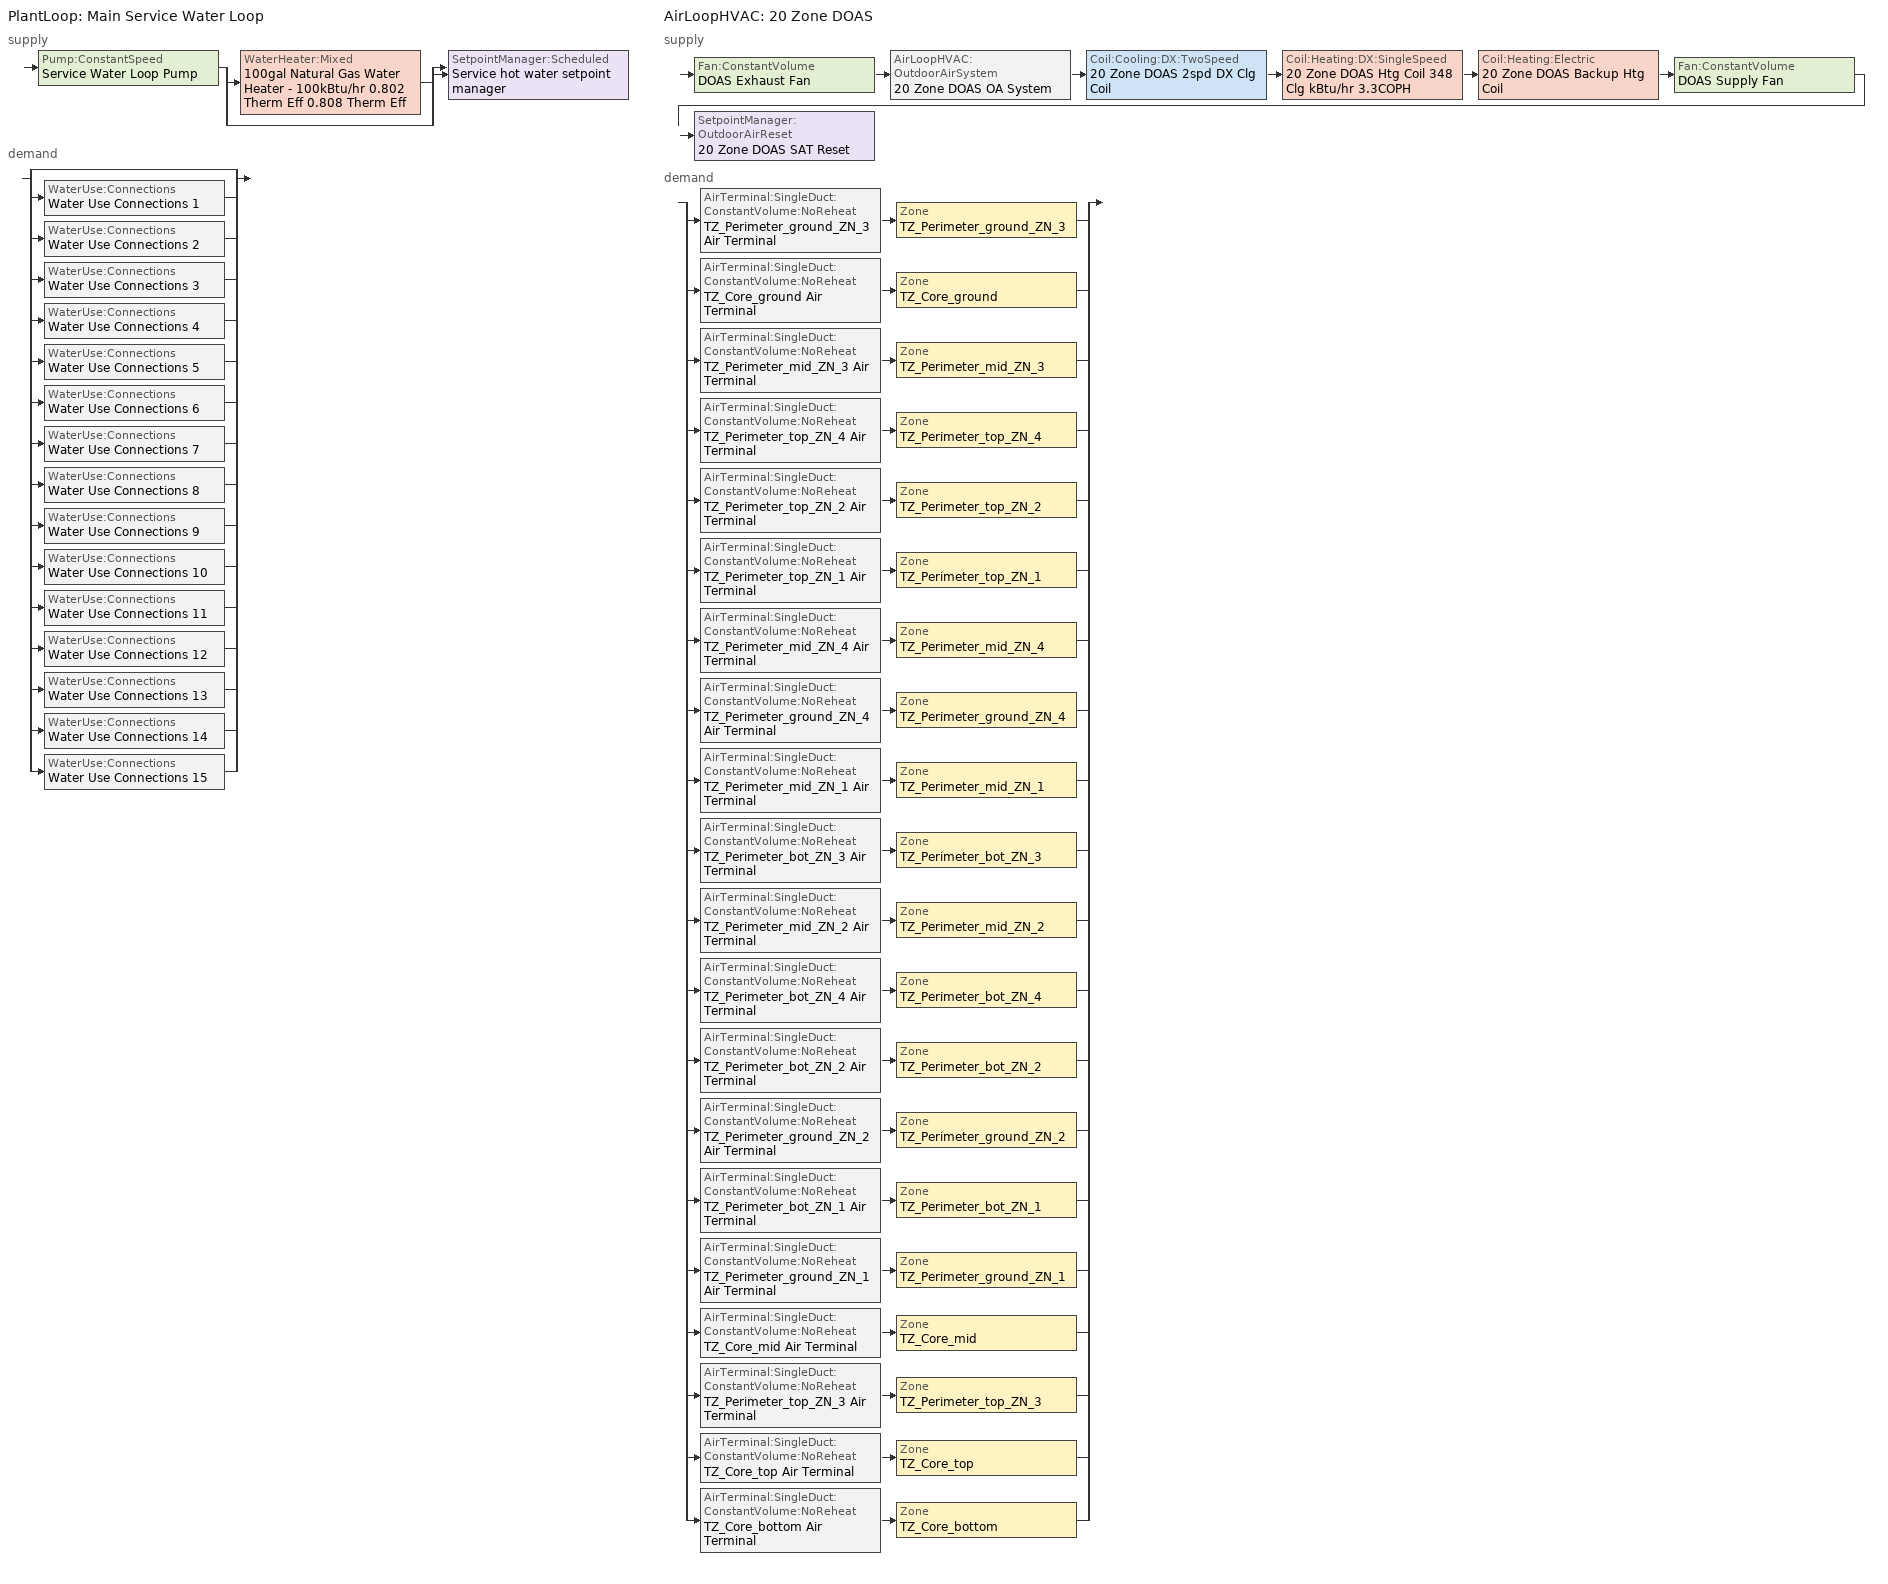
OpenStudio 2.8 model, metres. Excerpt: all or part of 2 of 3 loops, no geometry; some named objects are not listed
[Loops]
PlantLoop 'Main Service Water Loop'
 supply: Pump:ConstantSpeed 'Service Water Loop Pump' > split
  | WaterHeater:Mixed '100gal Natural Gas Water Heater - 100kBtu/hr 0.802 Therm Eff 0.808 Therm Eff'
  | bypass
  join > SetpointManager:Scheduled 'Service hot water setpoint manager'
 demand: split
  | bypass
  | WaterUse:Connections 'Water Use Connections 1'
  | WaterUse:Connections 'Water Use Connections 2'
  | WaterUse:Connections 'Water Use Connections 3'
  | WaterUse:Connections 'Water Use Connections 4'
  | WaterUse:Connections 'Water Use Connections 5'
  | WaterUse:Connections 'Water Use Connections 6'
  | WaterUse:Connections 'Water Use Connections 7'
  | WaterUse:Connections 'Water Use Connections 8'
  | WaterUse:Connections 'Water Use Connections 9'
  | WaterUse:Connections 'Water Use Connections 10'
  | WaterUse:Connections 'Water Use Connections 11'
  | WaterUse:Connections 'Water Use Connections 12'
  | WaterUse:Connections 'Water Use Connections 13'
  | WaterUse:Connections 'Water Use Connections 14'
  | WaterUse:Connections 'Water Use Connections 15'
AirLoopHVAC '20 Zone DOAS'
 supply: Fan:ConstantVolume 'DOAS Exhaust Fan' > AirLoopHVAC:OutdoorAirSystem '20 Zone DOAS OA System' > Coil:Cooling:DX:TwoSpeed '20 Zone DOAS 2spd DX Clg Coil' > Coil:Heating:DX:SingleSpeed '20 Zone DOAS Htg Coil 348 Clg kBtu/hr 3.3COPH' > Coil:Heating:Electric '20 Zone DOAS Backup Htg Coil' > Fan:ConstantVolume 'DOAS Supply Fan' > SetpointManager:OutdoorAirReset '20 Zone DOAS SAT Reset'
 demand: split
  | AirTerminal:SingleDuct:ConstantVolume:NoReheat 'TZ_Perimeter_ground_ZN_3 Air Terminal' > Zone 'TZ_Perimeter_ground_ZN_3'
  | AirTerminal:SingleDuct:ConstantVolume:NoReheat 'TZ_Core_ground Air Terminal' > Zone 'TZ_Core_ground'
  | AirTerminal:SingleDuct:ConstantVolume:NoReheat 'TZ_Perimeter_mid_ZN_3 Air Terminal' > Zone 'TZ_Perimeter_mid_ZN_3'
  | AirTerminal:SingleDuct:ConstantVolume:NoReheat 'TZ_Perimeter_top_ZN_4 Air Terminal' > Zone 'TZ_Perimeter_top_ZN_4'
  | AirTerminal:SingleDuct:ConstantVolume:NoReheat 'TZ_Perimeter_top_ZN_2 Air Terminal' > Zone 'TZ_Perimeter_top_ZN_2'
  | AirTerminal:SingleDuct:ConstantVolume:NoReheat 'TZ_Perimeter_top_ZN_1 Air Terminal' > Zone 'TZ_Perimeter_top_ZN_1'
  | AirTerminal:SingleDuct:ConstantVolume:NoReheat 'TZ_Perimeter_mid_ZN_4 Air Terminal' > Zone 'TZ_Perimeter_mid_ZN_4'
  | AirTerminal:SingleDuct:ConstantVolume:NoReheat 'TZ_Perimeter_ground_ZN_4 Air Terminal' > Zone 'TZ_Perimeter_ground_ZN_4'
  | AirTerminal:SingleDuct:ConstantVolume:NoReheat 'TZ_Perimeter_mid_ZN_1 Air Terminal' > Zone 'TZ_Perimeter_mid_ZN_1'
  | AirTerminal:SingleDuct:ConstantVolume:NoReheat 'TZ_Perimeter_bot_ZN_3 Air Terminal' > Zone 'TZ_Perimeter_bot_ZN_3'
  | AirTerminal:SingleDuct:ConstantVolume:NoReheat 'TZ_Perimeter_mid_ZN_2 Air Terminal' > Zone 'TZ_Perimeter_mid_ZN_2'
  | AirTerminal:SingleDuct:ConstantVolume:NoReheat 'TZ_Perimeter_bot_ZN_4 Air Terminal' > Zone 'TZ_Perimeter_bot_ZN_4'
  | AirTerminal:SingleDuct:ConstantVolume:NoReheat 'TZ_Perimeter_bot_ZN_2 Air Terminal' > Zone 'TZ_Perimeter_bot_ZN_2'
  | AirTerminal:SingleDuct:ConstantVolume:NoReheat 'TZ_Perimeter_ground_ZN_2 Air Terminal' > Zone 'TZ_Perimeter_ground_ZN_2'
  | AirTerminal:SingleDuct:ConstantVolume:NoReheat 'TZ_Perimeter_bot_ZN_1 Air Terminal' > Zone 'TZ_Perimeter_bot_ZN_1'
  | AirTerminal:SingleDuct:ConstantVolume:NoReheat 'TZ_Perimeter_ground_ZN_1 Air Terminal' > Zone 'TZ_Perimeter_ground_ZN_1'
  | AirTerminal:SingleDuct:ConstantVolume:NoReheat 'TZ_Core_mid Air Terminal' > Zone 'TZ_Core_mid'
  | AirTerminal:SingleDuct:ConstantVolume:NoReheat 'TZ_Perimeter_top_ZN_3 Air Terminal' > Zone 'TZ_Perimeter_top_ZN_3'
  | AirTerminal:SingleDuct:ConstantVolume:NoReheat 'TZ_Core_top Air Terminal' > Zone 'TZ_Core_top'
  | AirTerminal:SingleDuct:ConstantVolume:NoReheat 'TZ_Core_bottom Air Terminal' > Zone 'TZ_Core_bottom'
[Sizing:Zone] Zone Cooling Design Supply Air Temperature Input Method=SupplyAirTemperature; Zone Cooling Design Supply Air Temperature Difference {deltaC}=11.11; Zone Heating Design Supply Air Temperature Input Method=SupplyAirTemperature; Zone Heating Design Supply Air Temperature Difference {deltaC}=11.11; Zone Cooling Design Supply Air Humidity Ratio {kg-H2O/kg-air}=0.0085; Zone Heating Design Supply Air Humidity Ratio {kg-H2O/kg-air}=0.008; Cooling Design Air Flow Method=DesignDay; Heating Design Air Flow Method=DesignDay; Dedicated Outdoor Air System Control Strategy=NeutralSupplyAir
Name | Zone Cooling Design Supply Air Temperature {C} | Zone Heating Design Supply Air Temperature {C} | Account for Dedicated Outdoor Air System | Dedicated Outdoor Air Low Setpoint Temperature for Design {C} | Dedicated Outdoor Air High Setpoint Temperature for Design {C}
TZ_Core_bottom; TZ_Core_mid; TZ_Core_top; TZ_Perimeter_bot_ZN_1; TZ_Perimeter_bot_ZN_2; TZ_Perimeter_bot_ZN_3; TZ_Perimeter_bot_ZN_4; TZ_Perimeter_mid_ZN_1; TZ_Perimeter_mid_ZN_2; TZ_Perimeter_mid_ZN_3; TZ_Perimeter_mid_ZN_4; TZ_Perimeter_top_ZN_1; TZ_Perimeter_top_ZN_2; TZ_Perimeter_top_ZN_3; TZ_Perimeter_top_ZN_4 | 12.7778 | 50 | Yes | 15.5556 | 21.1111
TZ_FirstFloor_Plenum; TZ_MidFloor_Plenum; TZ_TopFloor_Plenum; TZ_GroundFloor_Plenum | 14 | 40 | No | autosize | autosize
TZ_Perimeter_ground_ZN_1; TZ_Perimeter_ground_ZN_2; TZ_Perimeter_ground_ZN_4; TZ_Core_ground; TZ_Perimeter_ground_ZN_3 | 14 | 40 | Yes | 15.5556 | 21.1111
[Zone equipment]
TZ_Core_bottom: TZ_Core_bottom Air Terminal, TZ_Core_bottom WSHP
TZ_Core_mid: TZ_Core_mid Air Terminal, TZ_Core_mid WSHP
TZ_Core_top: TZ_Core_top Air Terminal, TZ_Core_top WSHP
TZ_Perimeter_bot_ZN_1: TZ_Perimeter_bot_ZN_1 Air Terminal, TZ_Perimeter_bot_ZN_1 WSHP
TZ_Perimeter_bot_ZN_2: TZ_Perimeter_bot_ZN_2 Air Terminal, TZ_Perimeter_bot_ZN_2 WSHP
TZ_Perimeter_bot_ZN_3: TZ_Perimeter_bot_ZN_3 Air Terminal, TZ_Perimeter_bot_ZN_3 WSHP
TZ_Perimeter_bot_ZN_4: TZ_Perimeter_bot_ZN_4 Air Terminal, TZ_Perimeter_bot_ZN_4 WSHP
TZ_Perimeter_mid_ZN_1: TZ_Perimeter_mid_ZN_1 Air Terminal, TZ_Perimeter_mid_ZN_1 WSHP
TZ_Perimeter_mid_ZN_2: TZ_Perimeter_mid_ZN_2 Air Terminal, TZ_Perimeter_mid_ZN_2 WSHP
TZ_Perimeter_mid_ZN_3: TZ_Perimeter_mid_ZN_3 Air Terminal, TZ_Perimeter_mid_ZN_3 WSHP
TZ_Perimeter_mid_ZN_4: TZ_Perimeter_mid_ZN_4 Air Terminal, TZ_Perimeter_mid_ZN_4 WSHP
TZ_Perimeter_top_ZN_1: TZ_Perimeter_top_ZN_1 Air Terminal, TZ_Perimeter_top_ZN_1 WSHP
TZ_Perimeter_top_ZN_2: TZ_Perimeter_top_ZN_2 Air Terminal, TZ_Perimeter_top_ZN_2 WSHP
TZ_Perimeter_top_ZN_3: TZ_Perimeter_top_ZN_3 Air Terminal, TZ_Perimeter_top_ZN_3 WSHP
TZ_Perimeter_top_ZN_4: TZ_Perimeter_top_ZN_4 Air Terminal, TZ_Perimeter_top_ZN_4 WSHP
TZ_Perimeter_ground_ZN_1: TZ_Perimeter_ground_ZN_1 Air Terminal, TZ_Perimeter_ground_ZN_1 WSHP
TZ_Perimeter_ground_ZN_2: TZ_Perimeter_ground_ZN_2 Air Terminal, TZ_Perimeter_ground_ZN_2 WSHP
TZ_Perimeter_ground_ZN_4: TZ_Perimeter_ground_ZN_4 Air Terminal, TZ_Perimeter_ground_ZN_4 WSHP
TZ_Core_ground: TZ_Core_ground Air Terminal, TZ_Core_ground WSHP
TZ_Perimeter_ground_ZN_3: TZ_Perimeter_ground_ZN_3 Air Terminal, TZ_Perimeter_ground_ZN_3 WSHP
[AvailabilityManager:NightCycle] Control Type=CycleOnAny; Thermostat Tolerance {deltaC}=1; Cycling Run Time {s}=3600
Availability Manager Night Cycle 1; Availability Manager Night Cycle 2; Availability Manager Night Cycle 3; Availability Manager Night Cycle 4
[PlantLoop]
Main Service Water Loop: Glycol Concentration=0; Maximum Loop Temperature {C}=60; Minimum Loop Temperature {C}=10; Plant Loop Volume {m3}=Autocalculate; Load Distribution Scheme=Optimal
[Sizing:Plant]
Main Service Water Loop: Loop Type=Heating; Design Loop Exit Temperature {C}=60; Loop Design Temperature Difference {deltaC}=5; Sizing Option=NonCoincident; Zone Timesteps in Averaging Window=1; Coincident Sizing Factor Mode=None
[SetpointManager:Scheduled]
Service hot water setpoint manager: Control Variable=Temperature; Schedule=Service Water Loop Temp - 140F; Setpoint Node or NodeList=Main Service Water Loop Supply Outlet Node
[Pump:ConstantSpeed]
Service Water Loop Pump: Rated Flow Rate {m3/s}=autosize; Rated Pump Head {Pa}=164431; Rated Power Consumption {W}=autosize; Motor Efficiency=0.7; Fraction of Motor Inefficiencies to Fluid Stream=0; Pump Control Type=Intermittent; Design Power Sizing Method=PowerPerFlowPerPressure; Design Electric Power per Unit Flow Rate {W/(m3/s)}=348701.1; Design Shaft Power per Unit Flow Rate per Unit Head {W-s/m3-Pa}=1.28205
[WaterHeater:Mixed]
100gal Natural Gas Water Heater - 100kBtu/hr 0.802 Therm Eff 0.808 Therm Eff: Tank Volume {m3}=0.378541; Setpoint Temperature Schedule=Service Water Loop Temp - 140F; Deadband Temperature Difference {deltaC}=2; Maximum Temperature Limit {C}=82.2222; Heater Control Type=Cycle; Heater Maximum Capacity {W}=29307.1; Heater Fuel Type=NaturalGas; Heater Thermal Efficiency=0.808453; Off Cycle Parasitic Fuel Consumption Rate {W}=1276.95; Off Cycle Parasitic Fuel Type=NaturalGas; Off Cycle Parasitic Heat Fraction to Tank=0; On Cycle Parasitic Fuel Consumption Rate {W}=1276.95; On Cycle Parasitic Fuel Type=NaturalGas; On Cycle Parasitic Heat Fraction to Tank=0; Ambient Temperature Indicator=Schedule; Ambient Temperature Schedule=Water Heater Ambient Temp Schedule - 70F; Off Cycle Loss Coefficient to Ambient Temperature {W/K}=7.96239; On Cycle Loss Coefficient to Ambient Temperature {W/K}=7.96239; Use Side Effectiveness=1; Source Side Effectiveness=1; Use Side Design Flow Rate {m3/s}=autosize; Source Side Design Flow Rate {m3/s}=autosize; Indirect Water Heating Recovery Time {hr}=1.5; Source Side Flow Control Mode=IndirectHeatPrimarySetpoint
[WaterUse:Connections]
Name | Water Use Equipment Name 1
Water Use Connections 1 | Core_bottom Service Water Use 0.17gal/min
Water Use Connections 2 | Core_mid Service Water Use 0.17gal/min
Water Use Connections 3 | Core_top Service Water Use 0.17gal/min
Water Use Connections 4 | Perimeter_bot_zn_1 Service Water Use 0.04gal/min
Water Use Connections 5 | Perimeter_bot_zn_2 Service Water Use 0.02gal/min
Water Use Connections 6 | Perimeter_bot_zn_3 Service Water Use 0.04gal/min
Water Use Connections 7 | Perimeter_bot_zn_4 Service Water Use 0.02gal/min
Water Use Connections 8 | Perimeter_mid_zn_1 Service Water Use 0.04gal/min
Water Use Connections 9 | Perimeter_mid_zn_2 Service Water Use 0.02gal/min
Water Use Connections 10 | Perimeter_mid_zn_3 Service Water Use 0.04gal/min
Water Use Connections 11 | Perimeter_mid_zn_4 Service Water Use 0.02gal/min
Water Use Connections 12 | Perimeter_top_zn_1 Service Water Use 0.04gal/min
Water Use Connections 13 | Perimeter_top_zn_2 Service Water Use 0.02gal/min
Water Use Connections 14 | Perimeter_top_zn_3 Service Water Use 0.04gal/min
Water Use Connections 15 | Perimeter_top_zn_4 Service Water Use 0.02gal/min
[WaterUse:Equipment:Definition]
Name | Peak Flow Rate {m3/s} | Target Temperature Schedule | Sensible Fraction Schedule | Latent Fraction Schedule
Core_bottom Service Water Use Def 0.17gal/min | 1.05864e-05 | Schedule Ruleset 5 | Schedule Ruleset 3 | Schedule Ruleset 4
Core_mid Service Water Use Def 0.17gal/min | 1.05864e-05 | Schedule Ruleset 8 | Schedule Ruleset 6 | Schedule Ruleset 7
Core_top Service Water Use Def 0.17gal/min | 1.05864e-05 | Schedule Ruleset 11 | Schedule Ruleset 9 | Schedule Ruleset 10
Perimeter_bot_zn_1 Service Water Use Def 0.04gal/min | 2.23171e-06 | Schedule Ruleset 14 | Schedule Ruleset 12 | Schedule Ruleset 13
Perimeter_bot_zn_2 Service Water Use Def 0.02gal/min | 1.41286e-06 | Schedule Ruleset 17 | Schedule Ruleset 15 | Schedule Ruleset 16
Perimeter_bot_zn_3 Service Water Use Def 0.04gal/min | 2.23171e-06 | Schedule Ruleset 20 | Schedule Ruleset 18 | Schedule Ruleset 19
Perimeter_bot_zn_4 Service Water Use Def 0.02gal/min | 1.41277e-06 | Schedule Ruleset 23 | Schedule Ruleset 21 | Schedule Ruleset 22
Perimeter_mid_zn_1 Service Water Use Def 0.04gal/min | 2.23171e-06 | Schedule Ruleset 26 | Schedule Ruleset 24 | Schedule Ruleset 25
Perimeter_mid_zn_2 Service Water Use Def 0.02gal/min | 1.41286e-06 | Schedule Ruleset 29 | Schedule Ruleset 27 | Schedule Ruleset 28
Perimeter_mid_zn_3 Service Water Use Def 0.04gal/min | 2.23171e-06 | Schedule Ruleset 32 | Schedule Ruleset 30 | Schedule Ruleset 31
Perimeter_mid_zn_4 Service Water Use Def 0.02gal/min | 1.41277e-06 | Schedule Ruleset 35 | Schedule Ruleset 33 | Schedule Ruleset 34
Perimeter_top_zn_1 Service Water Use Def 0.04gal/min | 2.23171e-06 | Schedule Ruleset 38 | Schedule Ruleset 36 | Schedule Ruleset 37
Perimeter_top_zn_2 Service Water Use Def 0.02gal/min | 1.41286e-06 | Schedule Ruleset 41 | Schedule Ruleset 39 | Schedule Ruleset 40
Perimeter_top_zn_3 Service Water Use Def 0.04gal/min | 2.23171e-06 | Schedule Ruleset 44 | Schedule Ruleset 42 | Schedule Ruleset 43
Perimeter_top_zn_4 Service Water Use Def 0.02gal/min | 1.41277e-06 | Schedule Ruleset 47 | Schedule Ruleset 45 | Schedule Ruleset 46
[WaterUse:Equipment] Flow Rate Fraction Schedule=OfficeMedium BLDG_SWH_SCH
Name | Water Use Equipment Definition
Core_bottom Service Water Use 0.17gal/min | Core_bottom Service Water Use Def 0.17gal/min
Core_mid Service Water Use 0.17gal/min | Core_mid Service Water Use Def 0.17gal/min
Core_top Service Water Use 0.17gal/min | Core_top Service Water Use Def 0.17gal/min
Perimeter_bot_zn_1 Service Water Use 0.04gal/min | Perimeter_bot_zn_1 Service Water Use Def 0.04gal/min
Perimeter_bot_zn_2 Service Water Use 0.02gal/min | Perimeter_bot_zn_2 Service Water Use Def 0.02gal/min
Perimeter_bot_zn_3 Service Water Use 0.04gal/min | Perimeter_bot_zn_3 Service Water Use Def 0.04gal/min
Perimeter_bot_zn_4 Service Water Use 0.02gal/min | Perimeter_bot_zn_4 Service Water Use Def 0.02gal/min
Perimeter_mid_zn_1 Service Water Use 0.04gal/min | Perimeter_mid_zn_1 Service Water Use Def 0.04gal/min
Perimeter_mid_zn_2 Service Water Use 0.02gal/min | Perimeter_mid_zn_2 Service Water Use Def 0.02gal/min
Perimeter_mid_zn_3 Service Water Use 0.04gal/min | Perimeter_mid_zn_3 Service Water Use Def 0.04gal/min
Perimeter_mid_zn_4 Service Water Use 0.02gal/min | Perimeter_mid_zn_4 Service Water Use Def 0.02gal/min
Perimeter_top_zn_1 Service Water Use 0.04gal/min | Perimeter_top_zn_1 Service Water Use Def 0.04gal/min
Perimeter_top_zn_2 Service Water Use 0.02gal/min | Perimeter_top_zn_2 Service Water Use Def 0.02gal/min
Perimeter_top_zn_3 Service Water Use 0.04gal/min | Perimeter_top_zn_3 Service Water Use Def 0.04gal/min
Perimeter_top_zn_4 Service Water Use 0.02gal/min | Perimeter_top_zn_4 Service Water Use Def 0.02gal/min
[AirLoopHVAC]
20 Zone DOAS: Availability Schedule=20 Zone DOAS Occ Sch; Design Supply Air Flow Rate {m3/s}=AutoSize
[Sizing:System]
20 Zone DOAS: Type of Load to Size On=VentilationRequirement; Design Outdoor Air Flow Rate {m3/s}=Autosize; Central Heating Maximum System Air Flow Ratio=1; Preheat Design Temperature {C}=7; Preheat Design Humidity Ratio {kg-H2O/kg-Air}=0.008; Precool Design Temperature {C}=12.8; Precool Design Humidity Ratio {kg-H2O/kg-Air}=0.008; Central Cooling Design Supply Air Temperature {C}=15.5556; Central Heating Design Supply Air Temperature {C}=21.1111; Sizing Option=Coincident; 100% Outdoor Air in Cooling=Yes; 100% Outdoor Air in Heating=Yes; Central Cooling Design Supply Air Humidity Ratio {kg-H2O/kg-Air}=0.0085; Central Heating Design Supply Air Humidity Ratio {kg-H2O/kg-Air}=0.008; Cooling Design Air Flow Method=DesignDay; Cooling Design Air Flow Rate {m3/s}=0; Heating Design Air Flow Method=DesignDay; Heating Design Air Flow Rate {m3/s}=0; System Outdoor Air Method=ZoneSum; Zone Maximum Outdoor Air Fraction=1; Cooling Supply Air Flow Rate Per Floor Area {m3/s-m2}=0.00996765; Cooling Fraction of Autosized Cooling Supply Air Flow Rate=1; Cooling Supply Air Flow Rate Per Unit Cooling Capacity {m3/s-W}=3.94755e-05; Heating Supply Air Flow Rate Per Floor Area {m3/s-m2}=0.00996765; Heating Fraction of Autosized Heating Supply Air Flow Rate=1; Heating Fraction of Autosized Cooling Supply Air Flow Rate=1; Heating Supply Air Flow Rate Per Unit Heating Capacity {m3/s-W}=3.15882e-05; Cooling Design Capacity Method=CoolingDesignCapacity; Cooling Design Capacity {W}=autosize; Cooling Design Capacity Per Floor Area {W/m2}=234.7; Fraction of Autosized Cooling Design Capacity=1; Heating Design Capacity Method=HeatingDesignCapacity; Heating Design Capacity {W}=autosize; Heating Design Capacity Per Floor Area {W/m2}=157; Fraction of Autosized Heating Design Capacity=1; Central Cooling Capacity Control Method=OnOff
[Fan:ConstantVolume] Availability Schedule=Always On Discrete; Maximum Flow Rate {m3/s}=AutoSize; Motor In Airstream Fraction=1
Name | Fan Total Efficiency | Pressure Rise {Pa} | Motor Efficiency
DOAS Supply Fan | 0.59605 | 747.267 | 0.917
DOAS Exhaust Fan | 0.58175 | 498.178 | 0.895
[Coil:Heating:Electric]
20 Zone DOAS Backup Htg Coil: Availability Schedule=Always On Discrete; Efficiency=1
[Coil:Heating:DX:SingleSpeed]
20 Zone DOAS Htg Coil 348 Clg kBtu/hr 3.3COPH: Availability Schedule=Always On Discrete; Rated Total Heating Capacity {W}=Autosize; Rated COP {W/W}=3.6748; Rated Air Flow Rate {m3/s}=Autosize; Rated Supply Fan Power Per Volume Flow Rate {W/(m3/s)}=773.3; Total Heating Capacity Function of Temperature Curve=DXHEAT-NECB2011-REF-CAPFT; Total Heating Capacity Function of Flow Fraction Curve=DXHEAT-NECB2011-REF-CAPFFLOW; Energy Input Ratio Function of Temperature Curve=DXHEAT-NECB2011-REF-EIRFT; Energy Input Ratio Function of Flow Fraction Curve=DXHEAT-NECB2011-REF-EIRFFLOW; Part Load Fraction Correlation Curve=DXHEAT-NECB2011-REF-PLFFPLR; Defrost Energy Input Ratio Function of Temperature Curve=20 Zone DOAS Htg Coil Defrost EIR Func of Temp Curve; Defrost Strategy=ReverseCycle; Defrost Control=OnDemand; Defrost Time Period Fraction=0.166667; Resistive Defrost Heater Capacity {W}=2000
[Coil:Cooling:DX:TwoSpeed]
20 Zone DOAS 2spd DX Clg Coil: Availability Schedule=Always On Discrete; Rated High Speed Total Cooling Capacity {W}=Autosize; Rated High Speed Sensible Heat Ratio=Autosize; Rated High Speed COP {W/W}=3; Rated High Speed Air Flow Rate {m3/s}=Autosize; Total Cooling Capacity Function of Temperature Curve=Curve Biquadratic 1; Total Cooling Capacity Function of Flow Fraction Curve=Curve Quadratic 3; Energy Input Ratio Function of Temperature Curve=Curve Biquadratic 2; Energy Input Ratio Function of Flow Fraction Curve=Curve Quadratic 4; Part Load Fraction Correlation Curve=Curve Quadratic 5; Rated Low Speed Total Cooling Capacity {W}=Autosize; Rated Low Speed Sensible Heat Ratio=0.69; Rated Low Speed COP {W/W}=3; Low Speed Total Cooling Capacity Function of Temperature Curve=Curve Biquadratic 3; Low Speed Energy Input Ratio Function of Temperature Curve=Curve Biquadratic 4; Condenser Type=AirCooled; High Speed Evaporative Condenser Effectiveness=0; High Speed Evaporative Condenser Air Flow Rate {m3/s}=Autosize; High Speed Evaporative Condenser Pump Rated Power Consumption {W}=Autosize; Low Speed Evaporative Condenser Effectiveness=0; Low Speed Evaporative Condenser Air Flow Rate {m3/s}=Autosize; Low Speed Evaporative Condenser Pump Rated Power Consumption {W}=Autosize; Basin Heater Capacity {W/K}=10; Basin Heater Setpoint Temperature {C}=2
[Controller:OutdoorAir]
20 Zone DOAS Outdoor Air Controller: Minimum Outdoor Air Flow Rate {m3/s}=autosize; Maximum Outdoor Air Flow Rate {m3/s}=Autosize; Economizer Control Type=NoEconomizer; Economizer Control Action Type=ModulateFlow; Lockout Type=NoLockout; Minimum Limit Type=FixedMinimum; Minimum Outdoor Air Schedule=20 Zone DOAS Occ Sch; Minimum Fraction of Outdoor Air Schedule=Always On Discrete; Controller Mechanical Ventilation=20 Zone DOAS Mechanical Ventilation Controller; High Humidity Control=No; Heat Recovery Bypass Control Type=BypassWhenWithinEconomizerLimits
[Controller:MechanicalVentilation]
20 Zone DOAS Mechanical Ventilation Controller: Availability Schedule=Always On Discrete; System Outdoor Air Method=ZoneSum
[AirLoopHVAC:OutdoorAirSystem]
20 Zone DOAS OA System: Controller=20 Zone DOAS Outdoor Air Controller
[SetpointManager:OutdoorAirReset]
20 Zone DOAS SAT Reset: Control Variable=Temperature; Setpoint at Outdoor Low Temperature {C}=21.1111; Outdoor Low Temperature {C}=15.5556; Setpoint at Outdoor High Temperature {C}=15.5556; Outdoor High Temperature {C}=21.1111; Setpoint Node or NodeList=20 Zone DOAS Supply Outlet Node
[HeatExchanger:AirToAir:SensibleAndLatent]
20 Zone DOAS Heat Exchanger: Availability Schedule=Always On Discrete; Nominal Supply Air Flow Rate {m3/s}=autosize; Sensible Effectiveness at 100% Heating Air Flow=0.72; Latent Effectiveness at 100% Heating Air Flow=0.72; Sensible Effectiveness at 75% Heating Air Flow=0.72; Latent Effectiveness at 75% Heating Air Flow=0.72; Sensible Effectiveness at 100% Cooling Air Flow=0.72; Latent Effectiveness at 100% Cooling Air Flow=0.72; Sensible Effectiveness at 75% Cooling Air Flow=0.72; Latent Effectiveness at 75% Cooling Air Flow=0.72; Nominal Electric Power {W}=0; Supply Air Outlet Temperature Control=No; Heat Exchanger Type=Rotary; Frost Control Type=None; Threshold Temperature {C}=1.7; Economizer Lockout=Yes
[AirTerminal:SingleDuct:ConstantVolume:NoReheat] Availability Schedule=Always On Discrete; Maximum Air Flow Rate {m3/s}=AutoSize
TZ_Perimeter_ground_ZN_3 Air Terminal; TZ_Core_ground Air Terminal; TZ_Perimeter_mid_ZN_3 Air Terminal; TZ_Perimeter_top_ZN_4 Air Terminal; TZ_Perimeter_top_ZN_2 Air Terminal; TZ_Perimeter_top_ZN_1 Air Terminal; TZ_Perimeter_mid_ZN_4 Air Terminal; TZ_Perimeter_ground_ZN_4 Air Terminal; TZ_Perimeter_mid_ZN_1 Air Terminal; TZ_Perimeter_bot_ZN_3 Air Terminal; TZ_Perimeter_mid_ZN_2 Air Terminal; TZ_Perimeter_bot_ZN_4 Air Terminal; TZ_Perimeter_bot_ZN_2 Air Terminal; TZ_Perimeter_ground_ZN_2 Air Terminal; TZ_Perimeter_bot_ZN_1 Air Terminal; TZ_Perimeter_ground_ZN_1 Air Terminal; TZ_Core_mid Air Terminal; TZ_Perimeter_top_ZN_3 Air Terminal; TZ_Core_top Air Terminal; TZ_Core_bottom Air Terminal
[EnergyManagementSystem:Sensor]
Name | Output Variable or Output Meter Index Key | Output Variable or Output Meter
Ground_HX_Inlet_Temp_Sensor | Ground HX Loop Supply Inlet Node | System Node Temperature
OAT | Environment | Site Outdoor Air Drybulb Temperature
[EnergyManagementSystem:Actuator] Actuated Component Control Type=Schedule Value
Name | Actuated Component | Actuated Component Type
Ground_HX_Outlet_Temp_Actuator | Ground HX Temp Sch | Schedule:Constant
SYS20ZoneDOASHtgSch0 | Retail HtgSetp | Schedule:Year
SYS20ZoneDOASClgSch0 | Retail ClgSetp | Schedule:Year
SYS20ZoneDOASHtgSch1 | OfficeMedium HTGSETP_SCH_YES_OPTIMUM | Schedule:Year
SYS20ZoneDOASClgSch1 | OfficeMedium CLGSETP_SCH_YES_OPTIMUM | Schedule:Year
[EnergyManagementSystem:Program]
Ground_HX_Temperature_Control: SET Tin = Ground_HX_Inlet_Temp_Sensor; SET Tout = 0.6 * Tin + 6.2; SET Ground_HX_Outlet_Temp_Actuator = Tout
SYS20ZoneDOASOptimumStartProg0: IF DaylightSavings==0 && DayOfWeek>1 && Hour==5 && OAT<23.9 && OAT>1.7; SET SYS20ZoneDOASClgSch0 = 29.4; SET SYS20ZoneDOASHtgSch0 = 15.6; ELSEIF DaylightSavings==0 && DayOfWeek==1 && Hour==7 && OAT<23.9 && OAT>1.7; SET SYS20ZoneDOASClgSch0 = 29.4; SET SYS20ZoneDOASHtgSch0 = 15.6; ELSEIF DaylightSavings==1 && DayOfWeek>1 && Hour==4 && OAT<23.9 && OAT>1.7; SET SYS20ZoneDOASClgSch0 = 29.4; SET SYS20ZoneDOASHtgSch0 = 15.6; ELSEIF DaylightSavings==1 && DayOfWeek==1 && Hour==6 && OAT<23.9 && OAT>1.7; SET SYS20ZoneDOASClgSch0 = 29.4; SET SYS20ZoneDOASHtgSch0 = 15.6; ELSE; SET SYS20ZoneDOASClgSch0 = NULL; SET SYS20ZoneDOASHtgSch0 = NULL; ENDIF
SYS20ZoneDOASOptimumStartProg1: IF DaylightSavings==0 && DayOfWeek>1 && Hour==5 && OAT<23.9 && OAT>1.7; SET SYS20ZoneDOASClgSch1 = 29.4; SET SYS20ZoneDOASHtgSch1 = 15.6; ELSEIF DaylightSavings==0 && DayOfWeek==1 && Hour==7 && OAT<23.9 && OAT>1.7; SET SYS20ZoneDOASClgSch1 = 29.4; SET SYS20ZoneDOASHtgSch1 = 15.6; ELSEIF DaylightSavings==1 && DayOfWeek>1 && Hour==4 && OAT<23.9 && OAT>1.7; SET SYS20ZoneDOASClgSch1 = 29.4; SET SYS20ZoneDOASHtgSch1 = 15.6; ELSEIF DaylightSavings==1 && DayOfWeek==1 && Hour==6 && OAT<23.9 && OAT>1.7; SET SYS20ZoneDOASClgSch1 = 29.4; SET SYS20ZoneDOASHtgSch1 = 15.6; ELSE; SET SYS20ZoneDOASClgSch1 = NULL; SET SYS20ZoneDOASHtgSch1 = NULL; ENDIF
[EnergyManagementSystem:ProgramCallingManager]
Ground_HX_Temperature_Control Calling Manager: InsideHVACSystemIterationLoop; Ground_HX_Temperature_Control
SYS20ZoneDOASOptimumStartCallingManager0: BeginTimestepBeforePredictor; SYS20ZoneDOASOptimumStartProg0
SYS20ZoneDOASOptimumStartCallingManager1: BeginTimestepBeforePredictor; SYS20ZoneDOASOptimumStartProg1
[Schedule:Ruleset]
OfficeMedium HTGSETP_SCH_YES_OPTIMUM: Default Day Schedule=OfficeMedium HTGSETP_SCH_YES_OPTIMUM Default; Summer Design Day Schedule=OfficeMedium HTGSETP_SCH_YES_OPTIMUM Summer Design Day; Winter Design Day Schedule=OfficeMedium HTGSETP_SCH_YES_OPTIMUM Winter Design Day
OfficeMedium CLGSETP_SCH_YES_OPTIMUM: Default Day Schedule=OfficeMedium CLGSETP_SCH_YES_OPTIMUM Default; Summer Design Day Schedule=OfficeMedium CLGSETP_SCH_YES_OPTIMUM Summer Design Day; Winter Design Day Schedule=OfficeMedium CLGSETP_SCH_YES_OPTIMUM Winter Design Day
Service Water Loop Temp - 140F: Default Day Schedule=Service Water Loop Temp - 140F Default
Water Heater Ambient Temp Schedule - 70F: Default Day Schedule=Water Heater Ambient Temp Schedule - 70F Default
Schedule Ruleset 3: Default Day Schedule=Schedule Day 30
Schedule Ruleset 4: Default Day Schedule=Schedule Day 31
Schedule Ruleset 5: Default Day Schedule=Schedule Day 32
OfficeMedium BLDG_SWH_SCH: Default Day Schedule=OfficeMedium BLDG_SWH_SCH Default; Summer Design Day Schedule=OfficeMedium BLDG_SWH_SCH Summer Design Day; Winter Design Day Schedule=OfficeMedium BLDG_SWH_SCH Winter Design Day
Schedule Ruleset 6: Default Day Schedule=Schedule Day 35
Schedule Ruleset 7: Default Day Schedule=Schedule Day 36
Schedule Ruleset 8: Default Day Schedule=Schedule Day 37
Schedule Ruleset 9: Default Day Schedule=Schedule Day 38
Schedule Ruleset 10: Default Day Schedule=Schedule Day 39
Schedule Ruleset 11: Default Day Schedule=Schedule Day 40
Schedule Ruleset 12: Default Day Schedule=Schedule Day 41
Schedule Ruleset 13: Default Day Schedule=Schedule Day 42
Schedule Ruleset 14: Default Day Schedule=Schedule Day 43
Schedule Ruleset 15: Default Day Schedule=Schedule Day 44
Schedule Ruleset 16: Default Day Schedule=Schedule Day 45
Schedule Ruleset 17: Default Day Schedule=Schedule Day 46
Schedule Ruleset 18: Default Day Schedule=Schedule Day 47
Schedule Ruleset 19: Default Day Schedule=Schedule Day 48
Schedule Ruleset 20: Default Day Schedule=Schedule Day 49
Schedule Ruleset 21: Default Day Schedule=Schedule Day 50
Schedule Ruleset 22: Default Day Schedule=Schedule Day 51
Schedule Ruleset 23: Default Day Schedule=Schedule Day 52
Schedule Ruleset 24: Default Day Schedule=Schedule Day 53
Schedule Ruleset 25: Default Day Schedule=Schedule Day 54
Schedule Ruleset 26: Default Day Schedule=Schedule Day 55
Schedule Ruleset 27: Default Day Schedule=Schedule Day 56
Schedule Ruleset 28: Default Day Schedule=Schedule Day 57
Schedule Ruleset 29: Default Day Schedule=Schedule Day 58
Schedule Ruleset 30: Default Day Schedule=Schedule Day 59
Schedule Ruleset 31: Default Day Schedule=Schedule Day 60
Schedule Ruleset 32: Default Day Schedule=Schedule Day 61
Schedule Ruleset 33: Default Day Schedule=Schedule Day 62
Schedule Ruleset 34: Default Day Schedule=Schedule Day 63
Schedule Ruleset 35: Default Day Schedule=Schedule Day 64
Schedule Ruleset 36: Default Day Schedule=Schedule Day 65
Schedule Ruleset 37: Default Day Schedule=Schedule Day 66
Schedule Ruleset 38: Default Day Schedule=Schedule Day 67
Schedule Ruleset 39: Default Day Schedule=Schedule Day 68
Schedule Ruleset 40: Default Day Schedule=Schedule Day 69
Schedule Ruleset 41: Default Day Schedule=Schedule Day 70
Schedule Ruleset 42: Default Day Schedule=Schedule Day 71
Schedule Ruleset 43: Default Day Schedule=Schedule Day 72
Schedule Ruleset 44: Default Day Schedule=Schedule Day 73
Schedule Ruleset 45: Default Day Schedule=Schedule Day 74
Schedule Ruleset 46: Default Day Schedule=Schedule Day 75
Schedule Ruleset 47: Default Day Schedule=Schedule Day 76
Retail HtgSetp: Default Day Schedule=Retail HtgSetp Default Schedule; Summer Design Day Schedule=Retail HtgSetp Summer Design Day; Winter Design Day Schedule=Retail HtgSetp Winter Design Day
Retail ClgSetp: Default Day Schedule=Retail ClgSetp Default Schedule; Summer Design Day Schedule=Retail ClgSetp Summer Design Day; Winter Design Day Schedule=Retail ClgSetp Winter Design Day
20 Zone DOAS Occ Sch: Default Day Schedule=20 Zone DOAS Occ Sch Default; Summer Design Day Schedule=20 Zone DOAS Occ Sch Summer Design Day; Winter Design Day Schedule=20 Zone DOAS Occ Sch Winter Design Day
[Schedule:Day]
OfficeMedium HTGSETP_SCH_YES_OPTIMUM Default; OfficeMedium HTGSETP_SCH_YES_OPTIMUM Summer Design Day; Retail HtgSetp Summer Design Day: 24, 0, 15.6
OfficeMedium HTGSETP_SCH_YES_OPTIMUM Sat Day: 5, 0, 15.6, 6, 0, 17.8, 7, 0, 20, 17, 0, 21, 24, 0, 15.6
OfficeMedium HTGSETP_SCH_YES_OPTIMUM Wkdy Day: 5, 0, 15.6, 6, 0, 17.8, 7, 0, 20, 22, 0, 21, 24, 0, 15.6
OfficeMedium HTGSETP_SCH_YES_OPTIMUM Winter Design Day: 5, 0, 15.6, 6, 0, 17.6, 7, 0, 19.6, 22, 0, 21, 24, 0, 15.6
OfficeMedium CLGSETP_SCH_YES_OPTIMUM Default; OfficeMedium CLGSETP_SCH_YES_OPTIMUM Winter Design Day: 24, 0, 26.7
OfficeMedium CLGSETP_SCH_YES_OPTIMUM Sat Day: 5, 0, 26.7, 6, 0, 25.7, 7, 0, 25, 17, 0, 24, 24, 0, 26.7
OfficeMedium CLGSETP_SCH_YES_OPTIMUM Summer Design Day: 5, 0, 26.7, 6, 0, 25.7, 7, 0, 25, 22, 0, 24, 24, 0, 26.7
OfficeMedium CLGSETP_SCH_YES_OPTIMUM Wkdy Day: 5, 0, 26.7, 6, 0, 25.6, 7, 0, 25, 22, 0, 24, 24, 0, 26.7
Service Water Loop Temp - 140F Default: 24, 0, 60
Water Heater Ambient Temp Schedule - 70F Default: 24, 0, 21.1111
Schedule Day 30; Schedule Day 35; Schedule Day 38; Schedule Day 41; Schedule Day 44; Schedule Day 47; Schedule Day 50; Schedule Day 53; Schedule Day 56; Schedule Day 59; Schedule Day 62; Schedule Day 65; Schedule Day 68; Schedule Day 71; Schedule Day 74: 24, 0, 0.2
Schedule Day 31; Schedule Day 36; Schedule Day 39; Schedule Day 42; Schedule Day 45; Schedule Day 48; Schedule Day 51; Schedule Day 54; Schedule Day 57; Schedule Day 60; Schedule Day 63; Schedule Day 66; Schedule Day 69; Schedule Day 72; Schedule Day 75: 24, 0, 0.05
Schedule Day 32; Schedule Day 37; Schedule Day 40; Schedule Day 43; Schedule Day 46; Schedule Day 49; Schedule Day 52; Schedule Day 55; Schedule Day 58; Schedule Day 61; Schedule Day 64; Schedule Day 67; Schedule Day 70; Schedule Day 73; Schedule Day 76: 24, 0, 43.3
OfficeMedium BLDG_SWH_SCH Default: 6, 0, 0, 11, 0, 0.04, 13, 0, 0.06, 14, 0, 0.09, 15, 0, 0.06, 18, 0, 0.04, 24, 0, 0
OfficeMedium BLDG_SWH_SCH Summer Design Day; OfficeMedium BLDG_SWH_SCH SmrDsn|Wkdy Day: 6, 0, 0, 7, 0, 0.07, 8, 0, 0.19, 9, 0, 0.35, 10, 0, 0.38, 11, 0, 0.39, 12, 0, 0.47, 13, 0, 0.57, 14, 0, 0.54, 15, 0, 0.34, 16, 0, 0.33, 17, 0, 0.44, 18, 0, 0.26, 19, 0, 0.21, 20, 0, 0.15, 21, 0, 0.17, 22, 0, 0.08, 24, 0, 0.05
OfficeMedium BLDG_SWH_SCH Winter Design Day; OfficeMedium BLDG_SWH_SCH WntrDsn|Sat Day: 6, 0, 0, 7, 0, 0.07, 8, 0, 0.11, 9, 0, 0.15, 10, 0, 0.21, 11, 0, 0.19, 12, 0, 0.23, 13, 0, 0.2, 14, 0, 0.19, 15, 0, 0.15, 16, 0, 0.13, 17, 0, 0.14, 19, 0, 0.07, 24, 0, 0
Retail HtgSetp Default Schedule: 6, 0, 15.6, 21, 0, 21, 24, 0, 15.6
Retail HtgSetp Winter Design Day: 24, 0, 21
Retail HtgSetp Rule 1 Day Schedule: 8, 0, 15.6, 19, 0, 21, 24, 0, 15.6
Retail HtgSetp Rule 2 Day Schedule: 6, 0, 15.6, 22, 0, 21, 24, 0, 15.6
Retail ClgSetp Default Schedule; Retail ClgSetp Summer Design Day: 6, 0, 30, 21, 0, 24, 24, 0, 30
Retail ClgSetp Winter Design Day: 24, 0, 30
Retail ClgSetp Rule 1 Day Schedule: 8, 0, 30, 19, 0, 24, 24, 0, 30
Retail ClgSetp Rule 2 Day Schedule: 6, 0, 30, 22, 0, 24, 24, 0, 30
20 Zone DOAS Occ Sch Default; 20 Zone DOAS Occ Sch Winter Design Day; 20 Zone DOAS Occ Sch Summer Design Day: 24, 0, 1
20 Zone DOAS Occ Sch Monday; 20 Zone DOAS Occ Sch Tuesday; 20 Zone DOAS Occ Sch Wednesday; 20 Zone DOAS Occ Sch Thursday; 20 Zone DOAS Occ Sch Friday: 8, 0, 0, 21, 0, 1, 24, 0, 0
20 Zone DOAS Occ Sch Saturday: 8, 0, 0, 18, 0, 1, 24, 0, 0
20 Zone DOAS Occ Sch Sunday: 12, 0, 0, 17, 0, 1, 24, 0, 0
[Schedule:Rule] Date Specification Type=DateRange; Start Month=1; Start Day=1; End Month=12
Name | Schedule Ruleset | Rule Order | Day Schedule | Apply Saturday | End Day | Apply Monday | Apply Tuesday | Apply Wednesday | Apply Thursday | Apply Friday | Apply Sunday
Schedule Rule 12 | OfficeMedium HTGSETP_SCH_YES_OPTIMUM | 1 | OfficeMedium HTGSETP_SCH_YES_OPTIMUM Sat Day | Yes | 31
Schedule Rule 13 | OfficeMedium HTGSETP_SCH_YES_OPTIMUM | 0 | OfficeMedium HTGSETP_SCH_YES_OPTIMUM Wkdy Day |  | 31 | Yes | Yes | Yes | Yes | Yes
Schedule Rule 14 | OfficeMedium CLGSETP_SCH_YES_OPTIMUM | 1 | OfficeMedium CLGSETP_SCH_YES_OPTIMUM Sat Day | Yes | 31
Schedule Rule 15 | OfficeMedium CLGSETP_SCH_YES_OPTIMUM | 0 | OfficeMedium CLGSETP_SCH_YES_OPTIMUM Wkdy Day |  | 31 | Yes | Yes | Yes | Yes | Yes
Schedule Rule 26 | OfficeMedium BLDG_SWH_SCH | 1 | OfficeMedium BLDG_SWH_SCH SmrDsn|Wkdy Day |  | 31 | Yes | Yes | Yes | Yes | Yes
Schedule Rule 27 | OfficeMedium BLDG_SWH_SCH | 0 | OfficeMedium BLDG_SWH_SCH WntrDsn|Sat Day | Yes | 31
Retail HtgSetp Rule 1 | Retail HtgSetp | 0 | Retail HtgSetp Rule 1 Day Schedule | No | 31 | No | No | No | No | No | Yes
Retail HtgSetp Rule 2 | Retail HtgSetp | 1 | Retail HtgSetp Rule 2 Day Schedule | Yes | 31 | No | No | No | No | No | No
Retail ClgSetp Rule 1 | Retail ClgSetp | 0 | Retail ClgSetp Rule 1 Day Schedule | No | 31 | No | No | No | No | No | Yes
Retail ClgSetp Rule 2 | Retail ClgSetp | 1 | Retail ClgSetp Rule 2 Day Schedule | Yes | 31 | No | No | No | No | No | No
20 Zone DOAS Occ Sch Monday Rule | 20 Zone DOAS Occ Sch | 6 | 20 Zone DOAS Occ Sch Monday |  | 25 | Yes
20 Zone DOAS Occ Sch Tuesday Rule | 20 Zone DOAS Occ Sch | 5 | 20 Zone DOAS Occ Sch Tuesday |  | 26 |  | Yes
20 Zone DOAS Occ Sch Wednesday Rule | 20 Zone DOAS Occ Sch | 4 | 20 Zone DOAS Occ Sch Wednesday |  | 27 |  |  | Yes
20 Zone DOAS Occ Sch Thursday Rule | 20 Zone DOAS Occ Sch | 3 | 20 Zone DOAS Occ Sch Thursday |  | 28 |  |  |  | Yes
20 Zone DOAS Occ Sch Friday Rule | 20 Zone DOAS Occ Sch | 2 | 20 Zone DOAS Occ Sch Friday |  | 29 |  |  |  |  | Yes
20 Zone DOAS Occ Sch Saturday Rule | 20 Zone DOAS Occ Sch | 1 | 20 Zone DOAS Occ Sch Saturday | Yes | 30
20 Zone DOAS Occ Sch Sunday Rule | 20 Zone DOAS Occ Sch | 0 | 20 Zone DOAS Occ Sch Sunday |  | 31 |  |  |  |  |  | Yes
[Schedule:Constant]
Name | Value
Always On Discrete | 1
Ground HX Temp Sch | 24
[Curve:Cubic]
Name | Coefficient1 Constant | Coefficient2 x | Coefficient3 x**2 | Coefficient4 x**3 | Minimum Value of x | Maximum Value of x
DXHEAT-NECB2011-REF-CAPFT | 0.729 | 0.0319 | 0.000136 | -8.75e-06 | -20 | 20
DXHEAT-NECB2011-REF-CAPFFLOW | 0.84 | 0.16 | 0 | 0 | 0.5 | 1.5
DXHEAT-NECB2011-REF-EIRFT | 1.2183 | -0.03612 | 0.00142 | -2.68e-05 | -20 | 20
DXHEAT-NECB2011-REF-PLFFPLR | 0.3696 | 2.3362 | -2.9577 | 1.2596 | 0.7 | 1
[Curve:Quadratic]
Name | Coefficient1 Constant | Coefficient2 x | Coefficient3 x**2 | Minimum Value of x | Maximum Value of x
Curve Quadratic 3 | 0.77136 | 0.34053 | -0.11088 | 0.75918 | 1.13877
Curve Quadratic 4 | 1.2055 | -0.32953 | 0.12308 | 0.75918 | 1.13877
Curve Quadratic 5 | 0.771 | 0.229 | 0 | 0 | 1
DXHEAT-NECB2011-REF-EIRFFLOW | 1.3824 | -0.4336 | 0.0512 | 0 | 1
[Curve:Biquadratic]
Name | Coefficient1 Constant | Coefficient2 x | Coefficient3 x**2 | Coefficient4 y | Coefficient5 y**2 | Coefficient6 x*y | Minimum Value of x | Maximum Value of x | Minimum Value of y | Maximum Value of y
20 Zone DOAS Htg Coil Defrost EIR Func of Temp Curve | 0.297145 | 0.0430933 | -0.000748766 | 0.00597727 | 0.000482112 | -0.000956448 | 12.77778 | 23.88889 | 21.11111 | 46.11111
Curve Biquadratic 1; Curve Biquadratic 3 | 0.42415 | 0.04426 | -0.00042 | 0.00333 | -8e-05 | -0.00021 | 17 | 22 | 13 | 46
Curve Biquadratic 2; Curve Biquadratic 4 | 1.23649 | -0.02431 | 0.00057 | -0.01434 | 0.00063 | -0.00038 | 17 | 22 | 13 | 46
